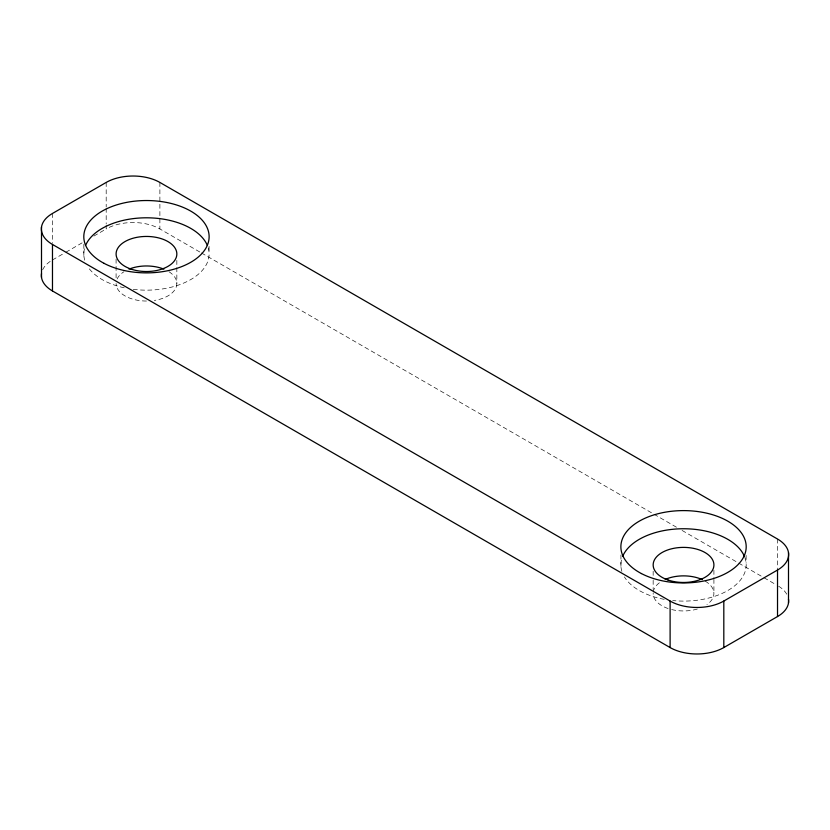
<?xml version="1.0" encoding="UTF-8"?>
<svg xmlns="http://www.w3.org/2000/svg" width="830" height="830" viewBox="0 0 830 830"><rect width="100%" height="100%" fill="white"/><g stroke="black" fill="none" stroke-linecap="round" stroke-linejoin="round"><path stroke-width="0.62" stroke-dasharray="4.15 3.11" d="M52.477 259.966L64.782 252.86M65.902 252.216L82.689 242.526M93.873 236.062L105.068 229.599M106.188 225.075L106.188 228.956A37.973 21.922 0 0 1 159.889 228.956L200.321 252.299M201.441 252.943L652.868 513.573M653.999 514.226L676.45 527.195M682.073 530.432L762.926 577.109M764.046 577.763L776.403 584.891M777.523 539.033L777.523 568.747M746.118 555.405L746.118 563.186M713.914 570.272L713.914 578.043M713.914 579.34L713.914 593.585M653.158 571.237L653.158 578.998M653.158 580.295L653.158 589.362M620.944 555.011L620.944 566.672M209.077 246.354L209.077 252.517M176.842 260.402L176.842 283.507M159.889 182.444L159.889 228.956M116.086 259.116L116.086 279.648M106.188 182.444L106.188 206.992M106.188 208.288L106.188 223.789M83.851 244.342L83.851 255.443M52.477 213.455L52.477 243.169M705.22 581.135A30.378 17.544 0 0 1 706.952 604.582M697.314 609.044A30.378 17.544 0 0 1 671.636 609.552M668.088 608.525A30.378 17.544 0 0 1 653.158 593.242M653.241 592.101A30.378 17.544 0 0 1 660.109 582.245M169.04 271.763A30.378 17.544 0 0 1 154.328 300.45M146.464 301.041A30.378 17.544 0 0 1 116.086 283.507M117.123 278.963A30.378 17.544 0 0 1 123.898 271.763M208.206 247.817A62.665 36.178 0 0 1 132.707 289.276M124.251 287.813A62.665 36.178 0 0 1 87.824 266.731M84.722 260.153A62.665 36.178 0 0 1 85.334 246.033M744.79 557.314A62.665 36.178 0 0 1 672.715 600.557M664.176 599.333A62.665 36.178 0 0 1 624.44 576.954M621.878 571.372A62.665 36.178 0 0 1 621.898 558.414M42.652 269.792A37.973 21.922 0 0 1 51.336 260.651M778.665 586.229A37.973 21.922 0 0 1 787.348 595.369"/><path stroke-width="1.25" d="M52.477 244.456L670.111 601.045A37.973 21.922 0 0 0 723.812 601.045L777.523 570.034A37.973 21.922 0 0 0 777.523 539.033L159.889 182.444A37.973 21.922 0 0 0 106.188 182.444L52.477 213.455A37.973 21.922 0 0 0 52.477 244.456L52.477 290.967L670.111 647.556A37.973 21.922 0 0 0 723.812 647.556L777.523 616.545A37.973 21.922 0 0 0 788.5 599.136M788.5 552.624L788.5 602.953M777.523 570.034L777.523 616.545M723.812 601.045L723.812 647.556M670.111 601.045L670.111 647.556M41.5 227.047L41.5 277.376M665.276 579.392A30.378 17.544 0 0 1 702.263 579.599M129.044 269.138A30.378 17.544 0 0 1 163.884 269.138M85.76 245.026A62.665 36.178 0 0 1 146.879 217.802A62.665 36.178 0 0 1 207.376 245.483M622.708 556.245A62.665 36.178 0 0 1 683.453 528.752A62.665 36.178 0 0 1 744.323 556.152M52.477 290.967A37.973 21.922 0 0 1 41.5 273.558M103.978 263.297A62.665 36.178 0 0 0 207.593 244.653A62.665 36.178 0 0 0 127.82 202.167A62.665 36.178 0 0 0 103.978 263.297M641.414 573.561A62.665 36.178 0 0 0 744.769 554.45A62.665 36.178 0 0 0 664.415 512.328A62.665 36.178 0 0 0 641.414 573.561M668.088 580.035A30.378 17.544 0 0 0 713.914 565.095A30.378 17.544 0 0 0 668.596 549.657A30.378 17.544 0 0 0 668.088 580.035M131.275 269.169A30.378 17.544 0 0 0 176.842 253.98A30.378 17.544 0 0 0 131.275 238.791A30.378 17.544 0 0 0 131.275 269.169"/></g></svg>
